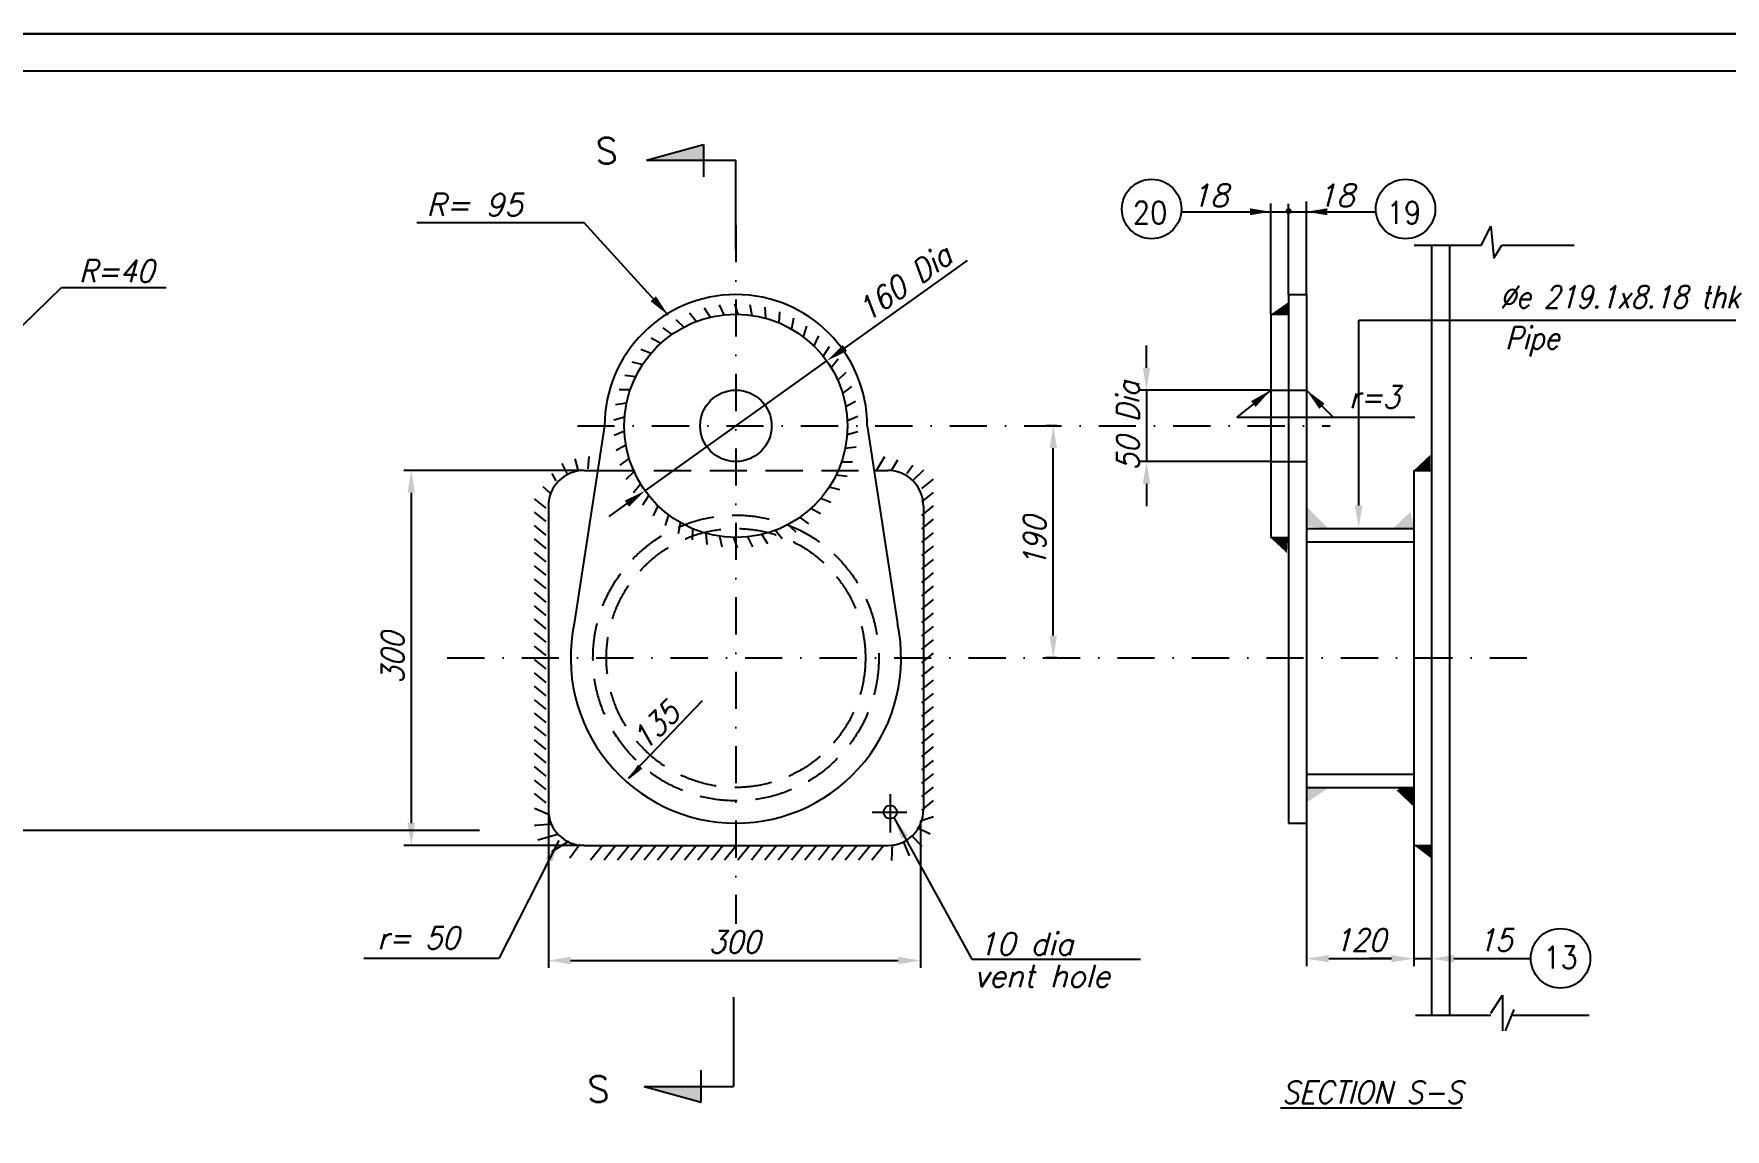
# Model space of a CAD drawing. Extents: x -16931 to 6849, y 1865 to 18685.
# Drawn here: x -1910 to 2635, y 15741 to 18685 of the extents above; entities that cross this region are included whole.
import ezdxf
from ezdxf.enums import TextEntityAlignment as Align

# ---------------------------------------------------------------- set-up
doc = ezdxf.new("R2010")
doc.units = 0
doc.header["$LTSCALE"] = 200
doc.header["$MEASUREMENT"] = 0
doc.linetypes.add('DASHDOT', pattern=[1, 0.5, -0.25, 0, -0.25])
doc.linetypes.add('DASHED', pattern=[0.75, 0.5, -0.25])
doc.layers.get('0').update_dxf_attribs({"linetype": 'CONTINUOUS'})
doc.layers.get('Defpoints').update_dxf_attribs({"linetype": 'CONTINUOUS'})
for name, color, linetype in [('2', 7, 'CONTINUOUS'), ('PARTICOLARI', 1, 'CONTINUOUS'), ('QUOTA', 2, 'CONTINUOUS'), ('QUOTE', 1, 'CONTINUOUS'), ('TABELLE', 3, 'CONTINUOUS')]:
    doc.layers.add(name, color=color, linetype=linetype)
doc.styles.add('ROMANS', font='romans.shx', dxfattribs={"width": 0.9, "oblique": 15, "height": 60})
doc.styles.add('SARA', font='ROMANS.shx', dxfattribs={"width": 0.9, "height": 22.5})
doc.styles.add('SIMPLEX2', font='SIMPLEX.shx', dxfattribs={"height": 40})
doc.dimstyles.get("Standard").update_dxf_attribs({"dimscale": 0, "dimtxt": 60, "dimasz": 18.75, "dimexe": 5, "dimexo": 0.0625, "dimgap": 5, "dimtad": 1, "dimdec": 0, "dimrnd": 0.5, "dimdsep": 46, "dimtxsty": 'ROMANS', "dimcen": 2.5, "dimaunit": 1, "dimadec": 0, "dimazin": 0, "dimtfac": 0.9, "dimtdec": 0, "dimtix": 1, "dimtmove": 2, "dimatfit": 3, "dimfxl": 1, "dimtolj": 1, "dimarcsym": 0})

# ---------------------------------------------------------------- blocks, each defined once
blk = doc.blocks.new('*D74')
at = {"layer": 'Defpoints', "color": 0, "linetype": 'Continuous'}
for p in [(-431.7, 17511.5), (-896, 16503.5), (-431.7, 16503.5)]:
    blk.add_point(p, dxfattribs=at)
at = {"layer": 'QUOTA', "color": 1, "linetype": 'Continuous'}
for p, q in [((-431.8, 17511.5), (-916, 17511.5)), ((-431.8, 16503.5), (-916, 16503.5))]:
    blk.add_line(p, q, dxfattribs=at)
at = {"layer": 'QUOTA', "color": 0, "linetype": 'Continuous'}
blk.add_line((-896, 17451.5), (-896, 16563.5), dxfattribs=at)
for points in [[(-906, 17451.5), (-886, 17451.5), (-896, 17511.5)], [(-906, 16563.5), (-886, 16563.5), (-896, 16503.5)]]:
    blk.add_solid(points, dxfattribs=at)
at = {"layer": 'QUOTA', "color": 0, "linetype": 'Continuous', "insert": (-946, 17007.5), "char_height": 60, "attachment_point": 5, "rotation": 90, "style": 'ROMANS'}
blk.add_mtext('\\A1;300', dxfattribs=at)
blk = doc.blocks.new('*D75')
at = {"layer": 'Defpoints', "color": 0, "linetype": 'Continuous'}
for p in [(-527.7, 16599.5), (472.7, 16569.7), (472.7, 16194.4)]:
    blk.add_point(p, dxfattribs=at)
at = {"layer": 'QUOTA', "color": 1, "linetype": 'Continuous'}
for p, q in [((-527.7, 16599.5), (-527.7, 16174.4)), ((472.7, 16569.6), (472.7, 16174.4))]:
    blk.add_line(p, q, dxfattribs=at)
at = {"layer": 'QUOTA', "color": 0, "linetype": 'Continuous'}
blk.add_line((-467.7, 16194.4), (412.7, 16194.4), dxfattribs=at)
for points in [[(-467.7, 16204.4), (-467.7, 16184.4), (-527.7, 16194.4)], [(412.7, 16204.4), (412.7, 16184.4), (472.7, 16194.4)]]:
    blk.add_solid(points, dxfattribs=at)
at = {"layer": 'QUOTA', "color": 0, "linetype": 'Continuous', "insert": (-27.5, 16244.4), "char_height": 60, "attachment_point": 5, "style": 'ROMANS'}
blk.add_mtext('\\A1;300', dxfattribs=at)
blk = doc.blocks.new('*D76')
at = {"layer": 'Defpoints', "color": 0, "linetype": 'Continuous'}
for p in [(1509.5, 16563.5), (1797.5, 16268.3), (1797.5, 16199.3)]:
    blk.add_point(p, dxfattribs=at)
at = {"layer": 'QUOTA', "color": 1, "linetype": 'Continuous'}
for p, q in [((1509.5, 16563.5), (1509.5, 16179.3)), ((1797.5, 16268.2), (1797.5, 16179.3))]:
    blk.add_line(p, q, dxfattribs=at)
at = {"layer": 'QUOTA', "color": 0, "linetype": 'Continuous'}
blk.add_line((1569.5, 16199.3), (1737.5, 16199.3), dxfattribs=at)
for points in [[(1569.5, 16209.3), (1569.5, 16189.3), (1509.5, 16199.3)], [(1737.5, 16209.3), (1737.5, 16189.3), (1797.5, 16199.3)]]:
    blk.add_solid(points, dxfattribs=at)
at = {"layer": 'QUOTA', "color": 0, "linetype": 'Continuous', "insert": (1653.5, 16249.3), "char_height": 60, "attachment_point": 5, "style": 'ROMANS'}
blk.add_mtext('\\A1;120', dxfattribs=at)
blk = doc.blocks.new('*D77')
at = {"layer": 'Defpoints', "color": 0, "linetype": 'Continuous'}
for p in [(220.4, 17805.9), (-267.8, 17457.1)]:
    blk.add_point(p, dxfattribs=at)
at = {"layer": 'QUOTA', "color": 0, "linetype": 'Continuous'}
for p, q in [((597.9, 18075.5), (269.3, 17840.8)), ((-267.8, 17457.1), (220.4, 17805.9)), ((-316.6, 17422.3), (-365.5, 17387.4))]:
    blk.add_line(p, q, dxfattribs=at)
for points in [[(263.4, 17848.9), (275.1, 17832.6), (220.4, 17805.9)], [(-322.5, 17430.4), (-310.8, 17414.1), (-267.8, 17457.1)]]:
    blk.add_solid(points, dxfattribs=at)
at = {"layer": 'QUOTA', "color": 0, "linetype": 'Continuous', "insert": (428.9, 18016.3), "char_height": 60, "attachment_point": 5, "rotation": 35.537, "style": 'ROMANS'}
blk.add_mtext('\\A1;160 Dia', dxfattribs=at)
blk = doc.blocks.new('*D78')
at = {"layer": 'Defpoints', "color": 0, "linetype": 'Continuous'}
for p in [(829.1, 17631.5), (839, 17631.5), (839, 17007.5)]:
    blk.add_point(p, dxfattribs=at)
at = {"layer": 'QUOTA', "color": 1, "linetype": 'Continuous'}
for p, q in [((839, 17631.5), (809.1, 17631.5)), ((839, 17007.5), (809.1, 17007.5))]:
    blk.add_line(p, q, dxfattribs=at)
at = {"layer": 'QUOTA', "color": 0, "linetype": 'Continuous'}
blk.add_line((829.1, 17067.5), (829.1, 17571.5), dxfattribs=at)
for points in [[(819.1, 17571.5), (839.1, 17571.5), (829.1, 17631.5)], [(819.1, 17067.5), (839.1, 17067.5), (829.1, 17007.5)]]:
    blk.add_solid(points, dxfattribs=at)
at = {"layer": 'QUOTA', "color": 0, "linetype": 'Continuous', "insert": (779.1, 17319.5), "char_height": 60, "attachment_point": 5, "rotation": 90, "style": 'ROMANS'}
blk.add_mtext('\\A1;190', dxfattribs=at)
blk = doc.blocks.new('*D79')
at = {"layer": 'Defpoints', "color": 0, "linetype": 'Continuous'}
for p in [(1413.5, 17727.5), (1079.6, 17535.5), (1413.5, 17535.5)]:
    blk.add_point(p, dxfattribs=at)
at = {"layer": 'QUOTA', "color": 0, "linetype": 'Continuous'}
for p, q in [((1079.6, 17787.5), (1079.6, 17847.5)), ((1079.6, 17727.5), (1079.6, 17535.5)), ((1079.6, 17475.5), (1079.6, 17415.5))]:
    blk.add_line(p, q, dxfattribs=at)
at = {"layer": 'QUOTA', "color": 1, "linetype": 'Continuous'}
for p, q in [((1413.5, 17727.5), (1059.6, 17727.5)), ((1413.5, 17535.5), (1059.6, 17535.5))]:
    blk.add_line(p, q, dxfattribs=at)
at = {"layer": 'QUOTA', "color": 0, "linetype": 'Continuous'}
for points in [[(1069.6, 17787.5), (1089.6, 17787.5), (1079.6, 17727.5)], [(1069.6, 17475.5), (1089.6, 17475.5), (1079.6, 17535.5)]]:
    blk.add_solid(points, dxfattribs=at)
at = {"layer": 'QUOTA', "color": 0, "linetype": 'Continuous', "insert": (1029.6, 17631.5), "char_height": 60, "attachment_point": 5, "rotation": 90, "style": 'ROMANS'}
blk.add_mtext('\\A1;50 Dia', dxfattribs=at)

msp = doc.modelspace()

# ---------------------------------------------------------------- linework, layer by layer
at = {"color": 0, "linetype": 'ByBlock'}
for p, q in [((-9819.1, 16544.5), (-712.7, 16544.5)), ((1845.5, 16238.2), (1845.5, 16179.3)), ((1737.5, 16199.3), (1677.5, 16199.3)), ((1797.5, 16224.1), (1797.5, 16179.3)), ((1797.5, 16199.3), (1845.5, 16199.3)), ((1905.5, 16199.3), (2112.6, 16199.3))]:
    msp.add_line(p, q, dxfattribs=at)
for points in [[(1737.5, 16209.3), (1737.5, 16189.3), (1797.5, 16199.3)], [(1905.5, 16209.3), (1905.5, 16189.3), (1845.5, 16199.3)]]:
    msp.add_solid(points, dxfattribs=at)
at = {"layer": 'Defpoints', "color": 0, "linetype": 'ByBlock'}
for p in [(1797.5, 16503.5), (1845.5, 16238.3), (1797.5, 16224.1), (1845.5, 16199.3)]:
    msp.add_point(p, dxfattribs=at)
at = {"layer": 'PARTICOLARI', "color": 0}
for p, q in [((-263.7, 18345.6), (-110.5, 18387.5)), ((-110.5, 18387.5), (-110.5, 18301.2)), ((-263.7, 18345.6), (-23.7, 18345.6)), ((-23.7, 18105.6), (-23.7, 18345.6)), ((1979.7, 18117.3), (2005.2, 18168.1)), ((2005.2, 18168.1), (2012.7, 18082)), ((1798.4, 18117.3), (1979.7, 18117.3)), ((1845.5, 18117.3), (1845.5, 16047.5)), ((1893.5, 18117.3), (1893.5, 16047.5)), ((2012.7, 18082), (2034.3, 18117.3)), ((2034.3, 18117.3), (2228.5, 18117.3)), ((-68.9, 17956.6), (-56.1, 17929.8)), ((-27.8, 17959.7), (-18.5, 17931.5)), ((13.4, 17957.6), (19.1, 17928.5)), ((1461.5, 17984.3), (1509.5, 17984.3)), ((1461.5, 17984.3), (1461.5, 16563.5)), ((1509.5, 17984.3), (1509.5, 16563.5)), ((-185.4, 17917.1), (-163.6, 17896.9)), ((-148.3, 17935.1), (-129.3, 17912.3)), ((-109.3, 17948.3), (-93.2, 17923.3)), ((54, 17950.4), (56, 17920.7)), ((93.3, 17938.1), (91.6, 17908.5)), ((130.8, 17921), (125.4, 17891.9)), ((1413.5, 17931.5), (1461.5, 17931.5)), ((1413.5, 17931.5), (1413.5, 17331.5)), ((-251.3, 17867.9), (-225.2, 17853.8)), ((-219.9, 17894.6), (-195.8, 17877.3)), ((165.9, 17899.4), (156.8, 17871.1)), ((198, 17873.5), (185.5, 17846.6)), ((-279.1, 17837.5), (-251.5, 17826.7)), ((226.5, 17843.8), (210.8, 17818.7)), ((-303, 17803.9), (-274.2, 17796.7)), ((251.2, 17810.8), (232.4, 17787.8)), ((271.5, 17774.9), (249.9, 17754.5)), ((-337, 17729), (-307.4, 17729.2)), ((-322.4, 17767.5), (-292.9, 17764)), ((287.1, 17736.8), (263.2, 17719.2)), ((1413.5, 17727.5), (1509.5, 17727.5)), ((-346.8, 17689), (-317.4, 17692.9)), ((297.9, 17697), (271.9, 17682.6)), ((-351.5, 17648), (-322.7, 17655.6)), ((303.6, 17656.2), (276, 17645.1)), ((-376.5, 17631.5), (-457.9, 17100.5)), ((-350.9, 17606.8), (-323.4, 17617.9)), ((304.1, 17615), (275.3, 17607.5)), ((329.1, 17631.5), (410.5, 17100.5)), ((-447.7, 17513), (-455.8, 17542.8)), ((-420.9, 17516.1), (-418.4, 17548.9)), ((-345.3, 17566), (-319.3, 17580.4)), ((-334.5, 17526.2), (-310.6, 17543.8)), ((299.4, 17574), (270, 17570.2)), ((355.4, 17513), (376.6, 17548.9)), ((-507, 17483.3), (-517.6, 17503.1)), ((-477, 17503.1), (-490.8, 17529.8)), ((-431.7, 17511.5), (-394, 17511.5)), ((-318.9, 17488.1), (-297.3, 17508.5)), ((275, 17495.5), (245.5, 17499.1)), ((289.7, 17534), (260, 17533.9)), ((346.6, 17511.5), (384.3, 17511.5)), ((395.4, 17513), (411.6, 17539.7)), ((435.9, 17503.1), (452.1, 17526)), ((454.6, 17487.1), (481.5, 17513)), ((1413.5, 17535.5), (1509.5, 17535.5)), ((1797.5, 17511.5), (1845.5, 17511.5)), ((1797.5, 17511.5), (1797.5, 16503.5)), ((-523.2, 17450.6), (-541.9, 17467.3)), ((-298.6, 17452.2), (-279.8, 17475.2)), ((255.6, 17459.1), (226.8, 17466.4)), ((476.3, 17462.8), (507.6, 17488.3)), ((476.3, 17426.8), (507.6, 17452.3)), ((-533.9, 17409.9), (-565.1, 17435.4)), ((-527.7, 17415.5), (-527.7, 16599.5)), ((-273.9, 17419.2), (-258.1, 17444.3)), ((-245.3, 17389.5), (-232.8, 17416.4)), ((203.9, 17395.1), (177.8, 17409.3)), ((231.8, 17425.5), (204.1, 17436.3)), ((476.3, 17390.8), (507.6, 17416.3)), ((480.3, 17415.5), (480.3, 16599.5)), ((-533.9, 17373.9), (-565.1, 17399.4)), ((-533.9, 17337.9), (-565.1, 17363.4)), ((-213.3, 17363.6), (-204.2, 17391.9)), ((-178.2, 17342), (-172.8, 17371.2)), ((138, 17345.9), (116.2, 17366.1)), ((172.5, 17368.4), (148.4, 17385.8)), ((476.3, 17354.8), (507.6, 17380.3)), ((-533.9, 17301.9), (-565.1, 17327.4)), ((-140.7, 17324.9), (-139, 17354.6)), ((-101.3, 17312.7), (-103.4, 17342.3)), ((-60.8, 17305.4), (-66.5, 17334.6)), ((-19.6, 17303.4), (-28.9, 17331.6)), ((21.5, 17306.5), (8.7, 17333.3)), ((61.9, 17314.7), (45.8, 17339.7)), ((100.9, 17327.9), (81.9, 17350.7)), ((476.3, 17318.8), (507.6, 17344.3)), ((1413.5, 17331.5), (1461.5, 17331.5)), ((1509.5, 17355.5), (1797.5, 17355.5)), ((1509.5, 17319.5), (1797.5, 17319.5)), ((-533.9, 17265.9), (-565.1, 17291.4)), ((476.3, 17282.8), (507.6, 17308.3)), ((476.3, 17246.8), (507.6, 17272.3)), ((-533.9, 17229.9), (-565.1, 17255.4)), ((476.3, 17210.8), (507.6, 17236.3)), ((-533.9, 17193.9), (-565.1, 17219.4)), ((-533.9, 17157.9), (-565.1, 17183.4)), ((476.3, 17174.8), (507.6, 17200.3)), ((-533.9, 17121.9), (-565.1, 17147.4)), ((476.3, 17138.8), (507.6, 17164.3)), ((-533.9, 17085.9), (-565.1, 17111.4)), ((476.3, 17102.8), (507.6, 17128.3)), ((476.3, 17066.8), (507.6, 17092.3)), ((-533.9, 17049.9), (-565.1, 17075.4)), ((476.3, 17030.8), (507.6, 17056.3)), ((-533.9, 17013.9), (-565.1, 17039.4)), ((-533.9, 16977.9), (-565.1, 17003.4)), ((476.3, 16994.8), (507.6, 17020.3)), ((-533.9, 16941.9), (-565.1, 16967.4)), ((476.3, 16958.8), (507.6, 16984.3)), ((-533.9, 16905.9), (-565.1, 16931.4)), ((476.3, 16922.8), (507.6, 16948.3)), ((476.3, 16886.8), (507.6, 16912.3)), ((-533.9, 16869.9), (-565.1, 16895.4)), ((476.3, 16850.8), (507.6, 16876.3)), ((-533.9, 16833.9), (-565.1, 16859.4)), ((-533.9, 16797.9), (-565.1, 16823.4)), ((476.3, 16814.8), (507.6, 16840.3)), ((-533.9, 16761.9), (-565.1, 16787.4)), ((476.3, 16778.8), (507.6, 16804.3)), ((-533.9, 16725.9), (-565.1, 16751.4)), ((476.3, 16742.8), (507.6, 16768.3)), ((476.3, 16706.8), (507.6, 16732.3)), ((-533.9, 16689.9), (-565.1, 16715.4)), ((-533.9, 16653.9), (-565.1, 16679.4)), ((476.3, 16670.8), (507.6, 16696.3)), ((1509.5, 16695.5), (1797.5, 16695.5)), ((-533.9, 16617.9), (-565.1, 16643.4)), ((390.9, 16641.5), (390.9, 16538.6)), ((476.3, 16634.8), (507.6, 16660.3)), ((1509.5, 16659.5), (1797.5, 16659.5)), ((-525.7, 16585.7), (-565, 16603.2)), ((342.2, 16593.3), (435.7, 16593.3)), ((476.3, 16598.8), (507.6, 16624.3)), ((-561.3, 16557.5), (-565, 16557.5)), ((-518.2, 16560.5), (-561.3, 16557.5)), ((463.4, 16551.4), (498.3, 16534.6)), ((472.7, 16569.7), (507.1, 16581.1)), ((1461.5, 16563.5), (1509.5, 16563.5)), ((-546.3, 16520.2), (-555.7, 16517.9)), ((-503.3, 16533.1), (-546.3, 16520.2)), ((-473.3, 16514.1), (-517, 16487.4)), ((-443.3, 16506.4), (-470.2, 16469.1)), ((-431.7, 16503.5), (384.3, 16503.5)), ((-414.1, 16465.3), (-382.9, 16503.4)), ((-378.1, 16465.3), (-346.9, 16503.4)), ((-342.1, 16465.3), (-310.9, 16503.4)), ((-306.1, 16465.3), (-274.9, 16503.4)), ((-270.1, 16465.3), (-238.9, 16503.4)), ((-234.1, 16465.3), (-202.9, 16503.4)), ((-198.1, 16465.3), (-166.9, 16503.4)), ((-162.1, 16465.3), (-130.9, 16503.4)), ((-126.1, 16465.3), (-94.9, 16503.4)), ((-90.1, 16465.3), (-58.9, 16503.4)), ((-54.1, 16465.3), (-22.9, 16503.4)), ((-18.1, 16465.3), (13.1, 16503.4)), ((17.9, 16465.3), (49.1, 16503.4)), ((53.9, 16465.3), (85.1, 16503.4)), ((89.9, 16465.3), (121.1, 16503.4)), ((125.9, 16465.3), (157.1, 16503.4)), ((161.9, 16465.3), (193.1, 16503.4)), ((197.9, 16465.3), (229.1, 16503.4)), ((233.9, 16465.3), (265.1, 16503.4)), ((269.9, 16465.3), (301.1, 16503.4)), ((305.9, 16465.3), (337.1, 16503.4)), ((341.9, 16465.3), (373.1, 16503.4)), ((396.6, 16505.7), (394.7, 16463)), ((426.6, 16512.5), (441.5, 16476)), ((449, 16529.3), (475.9, 16501.9)), ((1797.5, 16503.5), (1845.5, 16503.5)), ((1797.5, 16503.3), (1797.5, 16224.1)), ((-517, 16487.4), (-518.2, 16485.9)), ((-30, 16095.5), (-30, 15855.5)), ((2005.2, 16053.1), (2036.4, 16101.1)), ((2036.4, 16101.1), (2036.4, 16005)), ((1802.6, 16047.5), (2005.2, 16047.5)), ((2043.9, 16005), (2067.6, 16062.2)), ((2060.2, 16047.5), (2268.9, 16047.5)), ((-116.8, 15813.6), (-116.8, 15899.9)), ((-270, 15855.5), (-30, 15855.5)), ((-270, 15855.5), (-116.8, 15813.6))]:
    msp.add_line(p, q, dxfattribs=at)
at = {"layer": 'PARTICOLARI', "color": 0, "linetype": 'DASHDOT'}
for p, q in [((-23.7, 18171.3), (-23.7, 16293.1)), ((-449.5, 17631.5), (1573.2, 17631.5)), ((-799.4, 17007.5), (2125.8, 17007.5))]:
    msp.add_line(p, q, dxfattribs=at)
at = {"layer": 'PARTICOLARI', "color": 0, "linetype": 'DASHED'}
msp.add_line((-394, 17511.5), (346.6, 17511.5), dxfattribs=at)
at = {"layer": 'PARTICOLARI', "color": 0}
for centre, radius in [((-23.7, 17631.5), 300), ((-23.7, 17631.5), 96), ((390.9, 16593.3), 18)]:
    msp.add_circle(centre, radius, dxfattribs=at)
at = {"layer": 'PARTICOLARI', "color": 0, "linetype": 'DASHED'}
for radius in [384, 348]:
    msp.add_circle((-23.7, 17007.5), radius, dxfattribs=at)
at = {"layer": 'PARTICOLARI', "color": 0}
for centre, radius, start, end in [((-23.7, 17631.5), 352.8, 0, 180), ((-431.7, 17415.5), 96, 90, 180), ((384.3, 17415.5), 96, 360, 90), ((-23.7, 17007.5), 444, 167.9156, 270), ((-23.7, 17007.5), 444, 270, 12.0844), ((-431.7, 16599.5), 96, 180, 270), ((384.3, 16599.5), 96, 270, 360)]:
    msp.add_arc(centre, radius, start, end, dxfattribs=at)
for points in [[(-263.7, 18345.6), (-110.5, 18345.6), (-110.5, 18387.5)], [(1412.1, 17930.2), (1461.4, 17964.2), (1461.4, 17930.2)], [(1795.3, 17509.2), (1842.4, 17553.7), (1842.4, 17509.2)], [(1510.5, 17361.9), (1510.5, 17412.8), (1567.7, 17355.6)], [(1741.8, 17355.6), (1788.7, 17400.1), (1799.1, 17355.6)], [(1412.1, 17331.4), (1459.2, 17331.4), (1457.1, 17289.6)], [(1509.7, 16619.1), (1509.7, 16657.3), (1567, 16657.3)], [(1746.7, 16658.5), (1796.3, 16658.5), (1796.3, 16640.3)], [(1750.8, 16652.4), (1797.6, 16658.8), (1797.6, 16607.9)], [(1800, 16502.8), (1843.3, 16502.8), (1844.5, 16469)], [(-270, 15855.5), (-116.8, 15855.5), (-116.8, 15813.6)]]:
    msp.add_solid(points, dxfattribs=at)
at = {"layer": 'QUOTA', "color": 0, "linetype": 'Continuous'}
for p, q in [((-16931.4, 18685.2), (6848.6, 18685.2)), ((1413.5, 17931.5), (1413.5, 18229.5)), ((1509.5, 17984.3), (1509.5, 18234.9)), ((1649.8, 17417.6), (1649.8, 17915.1)), ((1649.8, 17915.1), (2798.7, 17915.1))]:
    msp.add_line(p, q, dxfattribs=at)
for points in [[(1360.5, 17697.8), (1413.5, 17727.5), (1373, 17682.2)], [(1543.9, 17677.3), (1509.5, 17727.5), (1558.3, 17691.2)], [(1659.8, 17417.6), (1649.8, 17357.6), (1639.8, 17417.6)]]:
    msp.add_solid(points, dxfattribs=at)
at = {"layer": 'QUOTE', "color": 0}
for p, q in [((1461.5, 17984.3), (1461.5, 18227.9)), ((1173, 18206.9), (1692.6, 18206.9)), ((1413.5, 17727.5), (1322, 17654.9)), ((1509.5, 17727.5), (1581.1, 17654.9)), ((1322, 17654.9), (1801, 17654.9)), ((-114, 16891.9), (-313.2, 16684.1)), ((-660.3, 16199.6), (-1023.7, 16199.6)), ((610.7, 16197.6), (1063.6, 16197.6))]:
    msp.add_line(p, q, dxfattribs=at)
for points in [[(1412.7, 18206.9, 0, 18.4, 0), (1357.5, 18206.9, 18.4, 18.4, 0)], [(1509.5, 18206.9, 0, 18.6, 0), (1565.2, 18206.9, 18.6, 18.6, 0)], [(-313.1, 16680, 0, 16, 0), (-280.9, 16715.6, 16, 16, 0)]]:
    msp.add_lwpolyline(points, format="xyseb", dxfattribs=at)
at = {"layer": 'QUOTE', "color": 0, "const_width": 8}
msp.add_lwpolyline([(1457.5, 18208.7, 1), (1465.5, 18208.7, 1)], format="xyb", close=True, dxfattribs=at)
at = {"layer": 'QUOTE', "color": 0}
for centre in [(1093.4, 18214.3), (1775.7, 18214.3), (2192.1, 16200.2)]:
    msp.add_circle(centre, 80, dxfattribs=at)
at = {"layer": 'TABELLE', "color": 0}
msp.add_line((6748.6, 18585.2), (-16831.4, 18585.2), dxfattribs=at)
msp.add_lwpolyline([(6848.6, 18685.2), (-16931.4, 18685.2), (-16931.4, 1963.5)], dxfattribs=at)

# ---------------------------------------------------------------- texts
at = {"color": 0, "linetype": 'ByBlock', "char_height": 60, "attachment_point": 5, "style": 'ROMANS'}
for s, insert in [('R=40', (-1688.1, 18047.5)), ('15', (2016.6, 16249.3))]:
    msp.add_mtext(s, dxfattribs=dict(at, insert=insert))
at = {"layer": '2', "color": 0, "style": 'SIMPLEX2', "width": 0.9}
for s, p in [('20', (1089.3, 18204.5)), ('19', (1771.6, 18204.5)), ('13', (2192.1, 16202.6))]:
    msp.add_text(s, height=60, dxfattribs=at).set_placement(p, align=Align.MIDDLE_CENTER)
at = {"layer": 'PARTICOLARI', "color": 0, "style": 'SARA', "oblique": 15, "width": 0.9}
msp.add_text('%%uSECTION S-S', height=60, dxfattribs=at).set_placement((1443.3, 15810.4))
at = {"layer": 'QUOTE', "color": 0, "style": 'SARA'}
for p in [(-401.1, 18335.8), (-423.1, 15813.6)]:
    msp.add_text('S', height=70, dxfattribs=at).set_placement(p)
at = {"layer": 'QUOTE', "color": 0, "style": 'SARA', "oblique": 15}
for s, width, p in [('18', 0.98, (1199.7, 18221)), ('18', 0.98, (1538.6, 18221)), ('R= 95', 0.98, (-855.7, 18195.7)), ('%%ce 219.1x8.18 thk', 0.85, (2028.6, 17948.2)), ('Pipe', 0.85, (2043.9, 17837.9)), ('r=3', 0.9, (1623.7, 17678.7)), ('r= 50', 0.9, (-986.9, 16225.2)), ('10 dia ', 0.98, (626.1, 16209.1)), (' vent hole', 0.98, (575.6, 16122.7))]:
    msp.add_text(s, height=60, dxfattribs=dict(at, width=width)).set_placement(p)
at = {"layer": 'QUOTE', "color": 0, "style": 'SARA', "oblique": 15, "width": 0.9}
msp.add_text('135', height=60, rotation=45, dxfattribs=at).set_placement((-267.3, 16755.2))

# ---------------------------------------------------------------- dimensions: what is measured, and where the dimension line sits
at = {"layer": 'QUOTA', "color": 0, "linetype": 'Continuous'}
dim = msp.add_diameter_dim_2p(p1=(-267.8, 17457.1), p2=(220.4, 17805.9), text='160 Dia', dimstyle='Standard', override={"dimscale": 1, "dimtxt": 60, "dimasz": 60, "dimexe": 20, "dimgap": 20, "dimclre": 1, "dimtfac": 1, "dimtdec": 1, "dimtmove": 1, "dimtzin": 0}, dxfattribs=at)
dim.commit()
dim.dimension.update_dxf_attribs({"geometry": '*D77', "text_midpoint": (428.9, 18016.3)})
for base, p1, p2, text, picture, middle in [((1079.6, 17535.5), (1413.5, 17727.5), (1413.5, 17535.5), '50 Dia', '*D79', (1029.6, 17631.5)), ((829.1, 17631.5), (839, 17007.5), (839, 17631.5), '190', '*D78', (779.1, 17319.5)), ((-896, 16503.5), (-431.7, 17511.5), (-431.7, 16503.5), '300', '*D74', (-946, 17007.5))]:
    dim = msp.add_linear_dim(base=base, p1=p1, p2=p2, angle=90, text=text, dimstyle='Standard', override={"dimscale": 1, "dimtxt": 60, "dimasz": 60, "dimexe": 20, "dimgap": 20, "dimclre": 1, "dimtfac": 1, "dimtdec": 1, "dimtmove": 1, "dimtzin": 0}, dxfattribs=at)
    dim.commit()
    dim.dimension.update_dxf_attribs({"geometry": picture, "text_midpoint": middle})
for base, p1, p2, text, picture, middle in [((472.7, 16194.4), (-527.7, 16599.5), (472.7, 16569.7), '300', '*D75', (-27.5, 16244.4)), ((1797.5, 16199.3), (1509.5, 16563.5), (1797.5, 16268.3), '120', '*D76', (1653.5, 16249.3))]:
    dim = msp.add_linear_dim(base=base, p1=p1, p2=p2, text=text, dimstyle='Standard', override={"dimscale": 1, "dimtxt": 60, "dimasz": 60, "dimexe": 20, "dimgap": 20, "dimclre": 1, "dimtfac": 1, "dimtdec": 1, "dimtmove": 1, "dimtzin": 0}, dxfattribs=at)
    dim.commit()
    dim.dimension.update_dxf_attribs({"geometry": picture, "text_midpoint": middle})

# ---------------------------------------------------------------- leaders
for points in [[(-205.3, 17928.6), (-431.3, 18177.2), (-880.9, 18177.2)], [(-2045.7, 17799), (-1835.7, 18003.6), (-1555, 18003.6)], [(401, 16578.4), (610.7, 16197.6)], [(-499.2, 16517.3), (-660.3, 16199.6)]]:
    msp.add_leader(points, dimstyle='Standard', override={"dimscale": 1, "dimtxt": 60, "dimasz": 60, "dimexe": 20, "dimgap": 20, "dimclre": 1, "dimtfac": 1, "dimtdec": 1, "dimtzin": 0}, dxfattribs=at)

doc.saveas('drawing.dxf')
